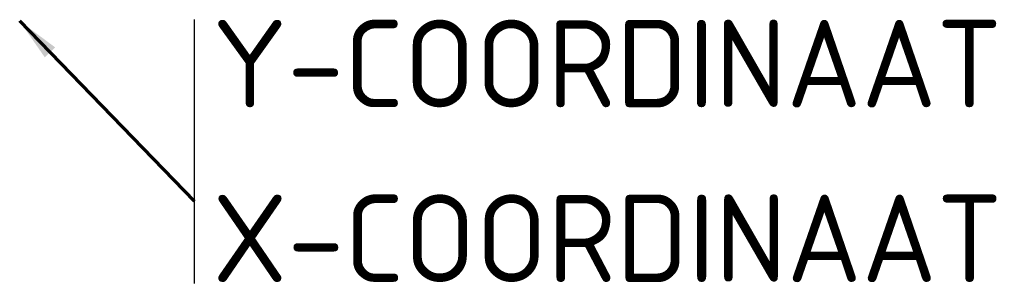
# Model space of a CAD drawing. Extents: x 0 to 27.9, y -7.5 to 0.
import ezdxf

# ---------------------------------------------------------------- set-up
doc = ezdxf.new("R2010")
doc.units = 0
doc.styles.add('NLCS-ISO', font='NLCS-ISO.ttf', dxfattribs={"height": 0.0025})
doc.styles.get("Standard").update_dxf_attribs({"font": 'arial.ttf'})
doc.dimstyles.get("Standard").update_dxf_attribs({"dimtxt": 0.18, "dimasz": 0.18, "dimexe": 0.18, "dimexo": 0.0625, "dimgap": 0.09, "dimtad": 0, "dimtih": 1, "dimtoh": 1, "dimdec": 4, "dimzin": 0, "dimdsep": 46, "dimtxsty": 'Standard', "dimcen": 0.09, "dimadec": 0, "dimazin": 0, "dimtfac": 1, "dimtdec": 4, "dimtofl": 0, "dimtmove": 0, "dimatfit": 3, "dimfxl": 1, "dimtolj": 1, "dimtzin": 0, "dimarcsym": 0})

msp = doc.modelspace()

# ---------------------------------------------------------------- linework, layer by layer
at = {"flags": 128}
msp.add_lwpolyline([(5, 0.041), (5, -7.511)], dxfattribs=at)

# ---------------------------------------------------------------- texts
at = {"style": 'NLCS-ISO'}
for tag, p, s in [('Y-COORDINAAT', (5.514, -2.469), 'Y = 0.000'), ('X-COORDINAAT', (5.514, -7.469), 'X = 0.000')]:
    msp.add_attdef(tag, p, s, height=2.5, dxfattribs=at)

# ---------------------------------------------------------------- leaders
msp.add_leader([(0, 0), (5, -5.155)], dimstyle='Standard', override={"dimasz": 1.25, "dimlwd": 65534})

doc.saveas('drawing.dxf')
